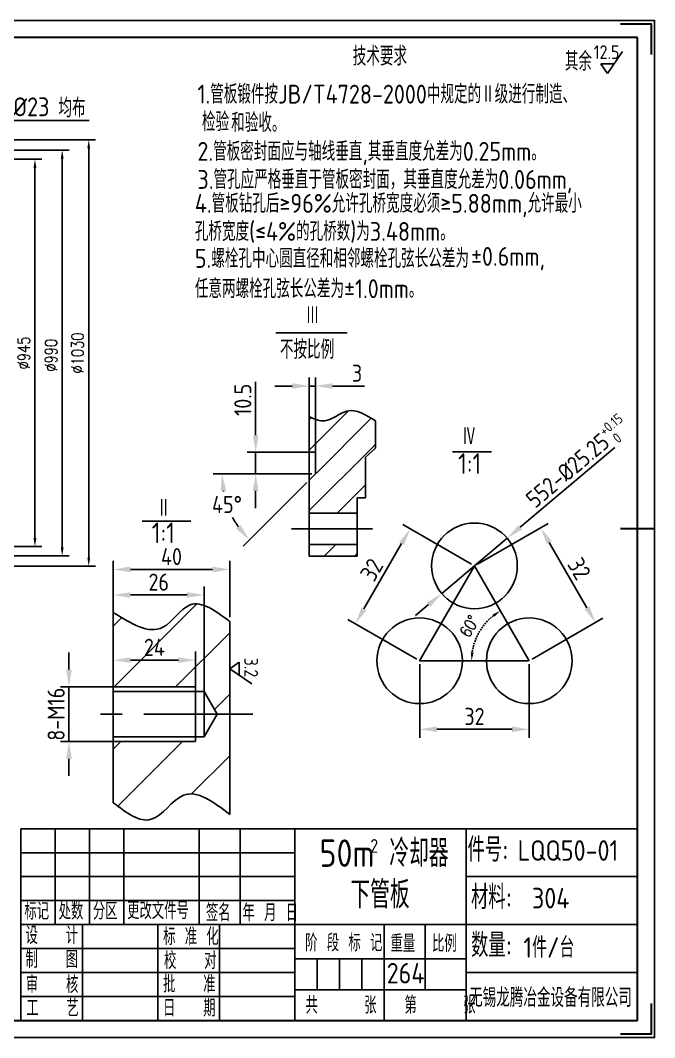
# Paper-space layout '布局1' of a CAD drawing. Extents: x 1187 to 4862, y -125 to 1349.
# Drawn here: x 4676.9 to 4862.1, y 172 to 469 of the extents above; entities that cross this region are included whole.
import ezdxf

# ---------------------------------------------------------------- set-up
doc = ezdxf.new("R2010")
doc.units = 0
doc.header["$MEASUREMENT"] = 0
doc.linetypes.add('CENTER', pattern=[50.8, 31.75, -6.35, 6.35, -6.35])
doc.linetypes.add('DASHED', pattern=[0.75, 0.5, -0.25])
doc.layers.get('DEFPOINTS').update_dxf_attribs({"linetype": 'CONTINUOUS'})
for name, color, linetype in [('一般注释', 5, 'CONTINUOUS'), ('中心线', 1, 'CENTER'), ('可见轮廓线', 7, 'CONTINUOUS'), ('图框_外框线', 7, 'CONTINUOUS'), ('图框_标题栏文字', 6, 'CONTINUOUS'), ('填充剖面线', 3, 'CONTINUOUS'), ('尺寸标注', 5, 'CONTINUOUS'), ('细实线', 2, 'CONTINUOUS'), ('轮廓虚线层', 7, 'DASHED')]:
    doc.layers.add(name, color=color, linetype=linetype)
doc.layers.add('图框_内框线', color=5, linetype='CONTINUOUS', lineweight=30)
doc.layers.add('图框_角线', color=5, linetype='CONTINUOUS', lineweight=30)
doc.styles.add('GK', font='gbenor.shx', dxfattribs={"height": 10})
doc.styles.add('TH_GBDIM', font='romans.shx', dxfattribs={"width": 0.8, "bigfont": 'gbcbig.shx'})
doc.styles.add('工程字', font='gbenor.shx', dxfattribs={"bigfont": 'gbcbig.shx'})
doc.styles.add('总图名称', font='gbenor.shx', dxfattribs={"height": 8, "bigfont": 'gbcbig.shx'})
doc.dimstyles.new('GB-5', dxfattribs={"dimtxt": 5, "dimasz": 5, "dimexe": 2.5, "dimexo": 1, "dimgap": 1.25, "dimtad": 1, "dimdsep": 46, "dimtxsty": '工程字', "dimcen": 5, "dimadec": 0, "dimazin": 0, "dimtfac": 0.7, "dimtix": 1, "dimtmove": 0, "dimatfit": 3, "dimfxl": 0, "dimtzin": 0, "dimarcsym": 0})
doc.dimstyles.new('GB-5$2', dxfattribs={"dimtxt": 5, "dimasz": 5, "dimexe": 2.5, "dimexo": 1, "dimgap": 1.25, "dimtad": 1, "dimtih": 1, "dimtoh": 1, "dimdsep": 46, "dimtxsty": '工程字', "dimcen": 5, "dimazin": 0, "dimtfac": 0.7, "dimtix": 1, "dimtmove": 0, "dimatfit": 3, "dimfxl": 0, "dimtzin": 0, "dimarcsym": 0})
doc.dimstyles.new('TH_GBDIM', dxfattribs={"dimtxt": 3.5, "dimasz": 2.5, "dimexe": 2, "dimexo": 0, "dimgap": 1.5, "dimtad": 1, "dimdec": 1, "dimzin": 0, "dimdsep": 46, "dimtxsty": 'TH_GBDIM', "dimcen": 2.5, "dimclrd": 130, "dimclre": 130, "dimclrt": 3, "dimadec": 0, "dimazin": 0, "dimtfac": 0.714286, "dimtdec": 1, "dimtmove": 0, "dimatfit": 3, "dimfxl": 0, "dimtolj": 1, "dimtzin": 0, "dimlwd": -1, "dimlwe": -1, "dimarcsym": 0})

# ---------------------------------------------------------------- blocks, each defined once
blk = doc.blocks.new('*D108')
at = {"layer": 'DEFPOINTS', "color": 0}
for p in [(4728.05, 282.23), (4704.05, 262.71), (4728.05, 262.71)]:
    blk.add_point(p, dxfattribs=at)
at = {"layer": '尺寸标注', "color": 0, "lineweight": -2}
for p, q in [((4704.05, 263.71), (4704.05, 284.73)), ((4709.05, 282.23), (4723.05, 282.23)), ((4728.05, 263.71), (4728.05, 284.73))]:
    blk.add_line(p, q, dxfattribs=at)
at = {"layer": '尺寸标注', "color": 0}
for points in [[(4709.05, 283.06), (4709.05, 281.4), (4704.05, 282.23)], [(4723.05, 283.06), (4723.05, 281.4), (4728.05, 282.23)]]:
    blk.add_solid(points, dxfattribs=at)
at = {"layer": '尺寸标注', "color": 0, "insert": (4716.05, 285.98), "char_height": 5, "attachment_point": 5, "style": '工程字'}
blk.add_mtext('24', dxfattribs=at)
blk = doc.blocks.new('*D107')
at = {"layer": 'DEFPOINTS', "color": 0}
for p in [(4730.6, 301.26), (4704.05, 270.52), (4730.6, 259.81)]:
    blk.add_point(p, dxfattribs=at)
at = {"layer": '尺寸标注', "color": 0, "lineweight": -2}
for p, q in [((4704.05, 271.52), (4704.05, 303.76)), ((4730.6, 260.81), (4730.6, 303.76)), ((4709.05, 301.26), (4725.6, 301.26))]:
    blk.add_line(p, q, dxfattribs=at)
at = {"layer": '尺寸标注', "color": 0}
for points in [[(4709.05, 302.1), (4709.05, 300.43), (4704.05, 301.26)], [(4725.6, 302.1), (4725.6, 300.43), (4730.6, 301.26)]]:
    blk.add_solid(points, dxfattribs=at)
at = {"layer": '尺寸标注', "color": 0, "insert": (4717.32, 305.01), "char_height": 5, "attachment_point": 5, "style": '工程字'}
blk.add_mtext('26', dxfattribs=at)
blk = doc.blocks.new('*D106')
at = {"layer": 'DEFPOINTS', "color": 0}
for p in [(4708.28, 274.46), (4691.12, 258.46), (4708.28, 258.46)]:
    blk.add_point(p, dxfattribs=at)
at = {"layer": '尺寸标注', "color": 0, "lineweight": -2}
for p, q in [((4691.12, 279.46), (4691.12, 284.46)), ((4707.28, 274.46), (4688.62, 274.46)), ((4691.12, 274.46), (4691.12, 258.46)), ((4707.28, 258.46), (4688.62, 258.46)), ((4691.12, 253.46), (4691.12, 248.46))]:
    blk.add_line(p, q, dxfattribs=at)
at = {"layer": '尺寸标注', "color": 0}
for points in [[(4690.28, 279.46), (4691.95, 279.46), (4691.12, 274.46)], [(4690.28, 253.46), (4691.95, 253.46), (4691.12, 258.46)]]:
    blk.add_solid(points, dxfattribs=at)
at = {"layer": '尺寸标注', "color": 0, "insert": (4687.37, 266.46), "char_height": 5, "attachment_point": 5, "rotation": 90, "style": '工程字'}
blk.add_mtext('8-M16', dxfattribs=at)
blk = doc.blocks.new('*D105')
at = {"layer": 'DEFPOINTS', "color": 0}
for p in [(4738.05, 308.71), (4704.05, 293.77), (4738.05, 293.77)]:
    blk.add_point(p, dxfattribs=at)
at = {"layer": '尺寸标注', "color": 0, "lineweight": -2}
for p, q in [((4704.05, 294.77), (4704.05, 311.21)), ((4738.05, 294.77), (4738.05, 311.21)), ((4709.05, 308.71), (4733.05, 308.71))]:
    blk.add_line(p, q, dxfattribs=at)
at = {"layer": '尺寸标注', "color": 0}
for points in [[(4709.05, 309.54), (4709.05, 307.88), (4704.05, 308.71)], [(4733.05, 309.54), (4733.05, 307.88), (4738.05, 308.71)]]:
    blk.add_solid(points, dxfattribs=at)
at = {"layer": '尺寸标注', "color": 0, "insert": (4721.05, 312.46), "char_height": 5, "attachment_point": 5, "style": '工程字'}
blk.add_mtext('40', dxfattribs=at)
blk = doc.blocks.new('*D176')
at = {"layer": 'DEFPOINTS', "color": 0}
for p in [(4656.55, 434.16), (4696.89, 434.16), (4656.55, 309.66)]:
    blk.add_point(p, dxfattribs=at)
at = {"layer": '尺寸标注', "color": 5}
for p, q in [((4656.55, 434.16), (4698.89, 434.16)), ((4696.89, 312.16), (4696.89, 431.66)), ((4656.55, 309.66), (4698.89, 309.66))]:
    blk.add_line(p, q, dxfattribs=at)
for points in [[(4696.47, 431.66), (4697.31, 431.66), (4696.89, 434.16)], [(4696.47, 312.16), (4697.31, 312.16), (4696.89, 309.66)]]:
    blk.add_solid(points, dxfattribs=at)
at = {"layer": '尺寸标注', "color": 5, "insert": (4693.64, 371.91), "char_height": 3.5, "attachment_point": 5, "rotation": 90, "style": 'TH_GBDIM'}
blk.add_mtext('\\A1;%%C1030', dxfattribs=at)
blk = doc.blocks.new('*D175')
at = {"layer": 'DEFPOINTS', "color": 0}
for p in [(4656.55, 431.16), (4689.13, 431.16), (4656.55, 312.66)]:
    blk.add_point(p, dxfattribs=at)
at = {"layer": '尺寸标注', "color": 5}
for p, q in [((4656.55, 431.16), (4691.13, 431.16)), ((4689.13, 315.16), (4689.13, 428.66)), ((4656.55, 312.66), (4691.13, 312.66))]:
    blk.add_line(p, q, dxfattribs=at)
for points in [[(4688.72, 428.66), (4689.55, 428.66), (4689.13, 431.16)], [(4688.72, 315.16), (4689.55, 315.16), (4689.13, 312.66)]]:
    blk.add_solid(points, dxfattribs=at)
at = {"layer": '尺寸标注', "color": 5, "insert": (4685.88, 371.23), "char_height": 3.5, "attachment_point": 5, "rotation": 90, "style": 'TH_GBDIM'}
blk.add_mtext('\\A1;%%C990', dxfattribs=at)
blk = doc.blocks.new('*D174')
at = {"layer": 'DEFPOINTS', "color": 0}
for p in [(4657.86, 428.46), (4681.18, 428.46), (4657.86, 315.37)]:
    blk.add_point(p, dxfattribs=at)
at = {"layer": '尺寸标注', "color": 5}
for p, q in [((4657.86, 428.46), (4683.18, 428.46)), ((4681.18, 317.87), (4681.18, 425.96)), ((4657.86, 315.37), (4683.18, 315.37))]:
    blk.add_line(p, q, dxfattribs=at)
for points in [[(4680.76, 425.96), (4681.6, 425.96), (4681.18, 428.46)], [(4680.76, 317.87), (4681.6, 317.87), (4681.18, 315.37)]]:
    blk.add_solid(points, dxfattribs=at)
at = {"layer": '尺寸标注', "color": 5, "insert": (4677.93, 371.91), "char_height": 3.5, "attachment_point": 5, "rotation": 90, "style": 'TH_GBDIM'}
blk.add_mtext('\\A1;%%C945', dxfattribs=at)
blk = doc.blocks.new('*D193')
at = {"layer": 'DEFPOINTS', "color": 0}
for p in [(4819.05, 317.82), (4799.94, 301.7)]:
    blk.add_point(p, dxfattribs=at)
at = {"layer": '尺寸标注', "color": 0, "lineweight": -2}
for p, q in [((4850.48, 344.34), (4822.87, 321.04)), ((4799.94, 301.7), (4819.05, 317.82)), ((4796.12, 298.47), (4792.3, 295.25))]:
    blk.add_line(p, q, dxfattribs=at)
at = {"layer": '尺寸标注', "color": 0}
for points in [[(4822.34, 321.68), (4823.41, 320.41), (4819.05, 317.82)], [(4795.59, 299.11), (4796.66, 297.84), (4799.94, 301.7)]]:
    blk.add_solid(points, dxfattribs=at)
at = {"layer": '尺寸标注', "color": 0, "insert": (4836.69, 337.61), "char_height": 5, "attachment_point": 5, "rotation": 40.1574, "style": '工程字'}
blk.add_mtext('552-%%C25.25', dxfattribs=at)
blk = doc.blocks.new('*D192')
at = {"layer": 'DEFPOINTS', "color": 0}
for p in [(4828.83, 320.92), (4809.5, 309.76), (4825.5, 282.04)]:
    blk.add_point(p, dxfattribs=at)
at = {"layer": '尺寸标注', "color": 0, "lineweight": -2}
for p, q in [((4810.36, 310.26), (4831, 322.17)), ((4842.33, 297.54), (4831.33, 316.59)), ((4826.36, 282.54), (4847, 294.46))]:
    blk.add_line(p, q, dxfattribs=at)
at = {"layer": '尺寸标注', "color": 0}
for points in [[(4832.05, 317.01), (4830.61, 316.17), (4828.83, 320.92)], [(4843.05, 297.95), (4841.61, 297.12), (4844.83, 293.21)]]:
    blk.add_solid(points, dxfattribs=at)
at = {"layer": '尺寸标注', "color": 0, "insert": (4840.08, 308.94), "char_height": 5, "attachment_point": 5, "rotation": 300, "style": '工程字'}
blk.add_mtext('32', dxfattribs=at)
blk = doc.blocks.new('*D191')
at = {"layer": 'DEFPOINTS', "color": 0}
for p in [(4790.74, 320.59), (4809.5, 309.76), (4793.5, 282.04)]:
    blk.add_point(p, dxfattribs=at)
at = {"layer": '尺寸标注', "color": 0, "lineweight": -2}
for p, q in [((4808.63, 310.26), (4788.57, 321.84)), ((4777.24, 297.21), (4788.24, 316.26)), ((4792.63, 282.54), (4772.57, 294.13))]:
    blk.add_line(p, q, dxfattribs=at)
at = {"layer": '尺寸标注', "color": 0}
for points in [[(4787.51, 316.68), (4788.96, 315.84), (4790.74, 320.59)], [(4776.51, 297.62), (4777.96, 296.79), (4774.74, 292.88)]]:
    blk.add_solid(points, dxfattribs=at)
at = {"layer": '尺寸标注', "color": 0, "insert": (4779.49, 308.61), "char_height": 5, "attachment_point": 5, "rotation": 60, "style": '工程字'}
blk.add_mtext('32', dxfattribs=at)
blk = doc.blocks.new('*D190')
at = {"layer": 'DEFPOINTS', "color": 0}
for p in [(4793.5, 282.04), (4825.5, 282.04), (4793.5, 262.05)]:
    blk.add_point(p, dxfattribs=at)
at = {"layer": '尺寸标注', "color": 0, "lineweight": -2}
for p, q in [((4793.5, 281.04), (4793.5, 259.55)), ((4825.5, 281.04), (4825.5, 259.55)), ((4820.5, 262.05), (4798.5, 262.05))]:
    blk.add_line(p, q, dxfattribs=at)
at = {"layer": '尺寸标注', "color": 0}
for points in [[(4798.5, 262.89), (4798.5, 261.22), (4793.5, 262.05)], [(4820.5, 262.89), (4820.5, 261.22), (4825.5, 262.05)]]:
    blk.add_solid(points, dxfattribs=at)
at = {"layer": '尺寸标注', "color": 0, "insert": (4809.5, 265.8), "char_height": 5, "attachment_point": 5, "style": '工程字'}
blk.add_mtext('32', dxfattribs=at)
blk = doc.blocks.new('*D189')
at = {"layer": 'DEFPOINTS', "color": 0}
for p in [(4763.05, 362.27), (4761.25, 339.51), (4763.05, 339.51)]:
    blk.add_point(p, dxfattribs=at)
at = {"layer": '尺寸标注', "color": 0, "lineweight": -2}
for p, q in [((4761.25, 340.51), (4761.25, 364.77)), ((4763.05, 340.51), (4763.05, 364.77)), ((4756.25, 362.27), (4751.25, 362.27)), ((4761.25, 362.27), (4763.05, 362.27)), ((4768.05, 362.27), (4777.39, 362.27))]:
    blk.add_line(p, q, dxfattribs=at)
at = {"layer": '尺寸标注', "color": 0}
for points in [[(4756.25, 363.1), (4756.25, 361.43), (4761.25, 362.27)], [(4768.05, 363.1), (4768.05, 361.43), (4763.05, 362.27)]]:
    blk.add_solid(points, dxfattribs=at)
at = {"layer": '尺寸标注', "color": 0, "insert": (4775.22, 366.02), "char_height": 5, "attachment_point": 5, "style": '工程字'}
blk.add_mtext('3', dxfattribs=at)
blk = doc.blocks.new('*D188')
at = {"layer": 'DEFPOINTS', "color": 0}
for p in [(4756.75, 336.62), (4762.05, 336.62), (4763.05, 336.62), (4761.25, 334.82), (4739.41, 322.98)]:
    blk.add_point(p, dxfattribs=at)
at = {"layer": '尺寸标注', "color": 0, "lineweight": -2}
for p, q in [((4755.75, 336.62), (4733.26, 336.62)), ((4760.54, 334.12), (4741.98, 315.56))]:
    blk.add_line(p, q, dxfattribs=at)
for start, end in [(190.5128, 190.9599), (207.7077, 214.4872)]:
    blk.add_arc((4763.05, 336.62), 27.29, start, end, dxfattribs=at)
at = {"layer": '尺寸标注', "color": 0}
for points in [[(4735.39, 331.57), (4737.05, 331.72), (4735.76, 336.62)], [(4741.19, 321.71), (4739.91, 320.64), (4743.75, 317.33)]]:
    blk.add_solid(points, dxfattribs=at)
at = {"layer": '尺寸标注', "color": 0, "insert": (4737.26, 327.69), "char_height": 5, "attachment_point": 5, "style": '工程字'}
blk.add_mtext('45%%D', dxfattribs=at)
blk = doc.blocks.new('*D187')
at = {"layer": 'DEFPOINTS', "color": 0}
for p in [(4763.05, 342.92), (4745.62, 336.62), (4763.05, 336.62)]:
    blk.add_point(p, dxfattribs=at)
at = {"layer": '尺寸标注', "color": 0, "lineweight": -2}
for p, q in [((4745.62, 347.92), (4745.62, 363.51)), ((4762.05, 342.92), (4743.12, 342.92)), ((4745.62, 336.62), (4745.62, 342.92)), ((4762.05, 336.62), (4743.12, 336.62)), ((4745.62, 331.62), (4745.62, 326.62))]:
    blk.add_line(p, q, dxfattribs=at)
at = {"layer": '尺寸标注', "color": 0}
for points in [[(4744.79, 347.92), (4746.45, 347.92), (4745.62, 342.92)], [(4744.79, 331.62), (4746.45, 331.62), (4745.62, 336.62)]]:
    blk.add_solid(points, dxfattribs=at)
at = {"layer": '尺寸标注', "color": 0, "insert": (4741.87, 358.22), "char_height": 5, "attachment_point": 5, "rotation": 90, "style": '工程字'}
blk.add_mtext('10.5', dxfattribs=at)
blk = doc.blocks.new('*D196')
at = {"layer": 'DEFPOINTS', "color": 0}
for p in [(4809.5, 309.76), (4812.59, 292.87), (4793.5, 282.04), (4825.5, 282.04), (4825.5, 282.04)]:
    blk.add_point(p, dxfattribs=at)
at = {"layer": '轮廓虚线层', "color": 5}
blk.add_arc((4825.5, 282.04), 16.85, 128.5096, 171.4904, dxfattribs=at)
for points in [[(4814.77, 295.57), (4815.24, 294.88), (4817.07, 296.64)], [(4809.25, 284.51), (4808.42, 284.57), (4808.65, 282.04)]]:
    blk.add_solid(points, dxfattribs=at)
at = {"layer": '轮廓虚线层', "color": 5, "insert": (4808.01, 292.14), "char_height": 3.5, "attachment_point": 5, "rotation": 60, "style": 'TH_GBDIM'}
blk.add_mtext('\\A1;60°', dxfattribs=at)

psp = doc.layouts.new('布局1')

# ---------------------------------------------------------------- hatches: boundary and pattern name
at = {"layer": '填充剖面线'}
h = psp.add_hatch(dxfattribs=at)
h.set_pattern_fill('ANSI31', color=256, scale=4, angle=180, style=0)
h.set_pattern_definition([(225, (5846.519, 662.334), (8.98026, -8.98026), [])])
edge = h.paths.add_edge_path()
edge.add_spline(control_points=[(4704.053, 240.603), (4707.893, 237.682), (4715.47, 231.917), (4724.826, 247.31), (4733.337, 240.818), (4738.053, 237.22)], knot_values=[0, 0, 0, 0, 12.0729834, 23.822206, 38.4265381, 38.4265381, 38.4265381, 38.4265381], degree=3, periodic=0)
edge.add_line((4738.053, 237.22), (4738.053, 266.456))
edge.add_line((4738.053, 266.456), (4734.378, 266.456))
edge.add_line((4734.378, 266.456), (4730.597, 259.805))
edge.add_line((4730.597, 259.805), (4728.053, 259.805))
edge.add_line((4728.053, 259.805), (4728.053, 258.456))
edge.add_line((4728.053, 258.456), (4704.053, 258.456))
edge.add_line((4704.053, 258.456), (4704.053, 240.603))
edge = h.paths.add_edge_path()
edge.add_line((4728.053, 274.456), (4728.053, 273.107))
edge.add_line((4728.053, 273.107), (4730.597, 273.107))
edge.add_line((4730.597, 273.107), (4734.378, 266.456))
edge.add_line((4734.378, 266.456), (4738.053, 266.456))
edge.add_line((4738.053, 266.456), (4738.053, 293.52))
edge.add_spline(control_points=[(4738.053, 293.52), (4733.972, 296.58), (4726.538, 302.155), (4717.887, 287.453), (4709.209, 292.926), (4704.053, 296.178)], knot_values=[0, 0, 0, 0, 12.5396623, 22.8471104, 37.9365396, 37.9365396, 37.9365396, 37.9365396], degree=3, periodic=0)
edge.add_line((4704.053, 296.178), (4704.053, 274.456))
edge.add_line((4704.053, 274.456), (4728.053, 274.456))

# ---------------------------------------------------------------- linework, layer by layer
at = {"layer": '一般注释'}
for p, q in [((4852.733, 459.976), (4848.293, 453.497)), ((4846.382, 456.286), (4850.205, 456.286)), ((4846.382, 456.286), (4848.293, 453.497)), ((4751.556, 377.805), (4772.322, 377.805)), ((4803.067, 343.041), (4814.463, 343.041)), ((4712.511, 322.831), (4726.731, 322.831)), ((4740.842, 281.649), (4738.053, 279.738)), ((4744.532, 275.298), (4738.053, 279.738)), ((4740.842, 281.649), (4740.842, 277.826))]:
    psp.add_line(p, q, dxfattribs=at)
at = {"layer": '中心线'}
for p, q in [((4779.698, 320.595), (4756.106, 320.595)), ((4793.498, 282.045), (4809.498, 309.758)), ((4825.498, 282.045), (4809.498, 309.758)), ((4793.498, 282.045), (4825.498, 282.045)), ((4744.76, 266.456), (4697.578, 266.456))]:
    psp.add_line(p, q, dxfattribs=at)
at = {"layer": '可见轮廓线'}
for p, q in [((4761.247, 312.595), (4761.247, 353.281)), ((4780.613, 344.155), (4780.613, 352.092)), ((4763.047, 342.925), (4761.247, 342.925)), ((4763.047, 336.625), (4763.047, 342.925)), ((4777.647, 341.545), (4780.613, 344.155)), ((4777.647, 329.595), (4777.647, 341.545)), ((4763.047, 336.625), (4761.247, 334.825)), ((4775.247, 312.595), (4775.247, 329.595)), ((4777.647, 329.595), (4775.247, 329.595)), ((4777.647, 329.595), (4777.647, 329.595)), ((4775.247, 325.195), (4761.247, 325.195)), ((4775.247, 315.995), (4761.247, 315.995)), ((4775.247, 312.595), (4761.247, 312.595)), ((4704.053, 240.603), (4704.053, 296.178)), ((4738.053, 237.22), (4738.053, 293.52)), ((4728.053, 274.456), (4704.053, 274.456)), ((4728.053, 258.456), (4728.053, 274.456)), ((4730.597, 273.107), (4704.053, 273.107)), ((4730.597, 259.805), (4730.597, 273.107)), ((4730.597, 273.107), (4734.378, 266.456)), ((4730.597, 259.805), (4734.378, 266.456)), ((4730.597, 259.805), (4704.053, 259.805))]:
    psp.add_line(p, q, dxfattribs=at)
for centre in [(4809.498, 309.758), (4793.498, 282.045), (4825.498, 282.045)]:
    psp.add_circle(centre, 12.5, dxfattribs=at)
at = {"layer": '图框_内框线'}
for p, q in [((4857.102, 464.026), (4467.102, 464.026)), ((4857.102, 177.026), (4857.102, 464.026)), ((4467.102, 177.026), (4857.102, 177.026))]:
    psp.add_line(p, q, dxfattribs=at)
psp.add_lwpolyline([(4862.102, 320.526), (4852.102, 320.526)], dxfattribs=at)
at = {"layer": '图框_外框线'}
for p, q in [((4677.102, 233.026), (4677.102, 177.026)), ((4677.102, 233.026), (4857.102, 233.026)), ((4687.102, 233.026), (4687.102, 205.026)), ((4697.102, 205.026), (4697.102, 233.026)), ((4707.102, 233.026), (4707.102, 205.026)), ((4729.102, 205.026), (4729.102, 233.026)), ((4741.102, 233.026), (4741.102, 205.026)), ((4757.102, 233.026), (4757.102, 177.026)), ((4807.102, 233.026), (4807.102, 177.026)), ((4857.102, 177.026), (4857.102, 233.026)), ((4677.102, 226.026), (4757.102, 226.026)), ((4677.102, 219.026), (4757.102, 219.026)), ((4807.102, 219.026), (4857.102, 219.026)), ((4677.102, 212.026), (4757.102, 212.026)), ((4677.102, 205.026), (4807.102, 205.026)), ((4677.102, 205.026), (4857.102, 205.026)), ((4695.102, 177.026), (4695.102, 205.026)), ((4717.102, 177.026), (4717.102, 205.026)), ((4735.102, 177.026), (4735.102, 205.026)), ((4783.102, 205.026), (4783.102, 177.026)), ((4795.102, 205.026), (4795.102, 186.026)), ((4677.102, 198.026), (4757.102, 198.026)), ((4807.102, 195.026), (4757.102, 195.026)), ((4763.602, 195.026), (4763.602, 186.026)), ((4770.102, 195.026), (4770.102, 186.026)), ((4776.602, 195.026), (4776.602, 186.026)), ((4677.102, 191.026), (4757.102, 191.026)), ((4807.102, 191.026), (4857.102, 191.026)), ((4807.102, 186.026), (4757.102, 186.026)), ((4677.102, 184.026), (4757.102, 184.026)), ((4677.102, 177.026), (4857.102, 177.026))]:
    psp.add_line(p, q, dxfattribs=at)
psp.add_lwpolyline([(4442.102, 172.026), (4862.102, 172.026), (4862.102, 469.026), (4442.102, 469.026)], close=True, dxfattribs=at)
at = {"layer": '图框_角线', "flags": 128}
for points in [[(4852.102, 468.026), (4861.102, 468.026), (4861.102, 459.026)], [(4861.102, 182.026), (4861.102, 173.026), (4852.102, 173.026)]]:
    psp.add_lwpolyline(points, dxfattribs=at)
at = {"layer": '填充剖面线'}
for p, q in [((4761.247, 343.583), (4772.701, 355.037)), ((4761.247, 352.422), (4761.846, 353.021)), ((4763.345, 336.842), (4779.365, 352.862)), ((4779.497, 344.155), (4780.613, 345.271)), ((4761.247, 325.905), (4779.497, 344.155)), ((4769.375, 325.195), (4777.647, 333.466)), ((4765.614, 312.595), (4769.014, 315.995)), ((4774.453, 312.595), (4775.247, 313.389))]:
    psp.add_line(p, q, dxfattribs=at)
at = {"layer": '尺寸标注'}
psp.add_line((4762.047, 336.625), (4756.747, 336.625), dxfattribs=at)
at = {"layer": '细实线'}
for p, q in [((4728.053, 274.456), (4704.053, 274.456)), ((4728.053, 258.456), (4704.053, 258.456))]:
    psp.add_line(p, q, dxfattribs=at)
for points in [[(4780.613, 352.092), (4772.238, 354.945), (4765.815, 352.092), (4761.247, 353.281)], [(4738.053, 293.52), (4726.482, 298.353), (4718.502, 291.829), (4704.053, 296.178)], [(4704.053, 240.603), (4715.116, 235.77), (4724.547, 242.778), (4738.053, 237.22)]]:
    psp.add_spline(points, degree=3, dxfattribs=at)

# ---------------------------------------------------------------- texts
at = {"layer": '一般注释'}
for s, height, style, p in [('技术要求', 5.5, '工程字', (4773.966, 455.829)), ('其余', 5.5, '工程字', (4835.879, 454.342)), ('1.管板锻件按JB/T4728-2000中规定的Ⅱ级进行制造、', 5.5, '工程字', (4728.623, 444.729)), ('32-%%C23', 5.5, '工程字', (4665.161, 441.029)), ('均布', 5.5, '工程字', (4688.045, 440.725)), ('检验', 5.5, '工程字', (4729.943, 436.647)), ('和验收。', 5.5, '工程字', (4738.478, 436.404)), ('2.管板密封面应与轴线垂直,其垂直度允差为0.25mm。', 5.5, '工程字', (4728.623, 428.017)), ('3.管孔应严格垂直于管板密封面，其垂直度允差为0.06mm,', 5.5, '工程字', (4728.623, 419.818)), ('4.管板钻孔后≥96%允许孔桥宽度必须≥5.88mm,允许最小', 5.5, '工程字', (4727.863, 412.845)), ('孔桥宽度(≤4%的孔桥数)为3.48mm。', 5.5, '工程字', (4727.863, 404.647)), ('5.螺栓孔中心圆直径和相邻螺栓孔弦长公差为', 5.5, '工程字', (4727.863, 396.763)), ('%%P0.6mm,', 5.5, '工程字', (4808.5, 397.355)), ('任意两螺栓孔弦长公差为%%P1.0mm。', 5.5, '工程字', (4727.863, 387.934)), ('Ⅲ', 5.5, '工程字', (4760.231, 380.172)), ('不按比例', 5.5, '工程字', (4752.708, 370.188)), ('Ⅳ', 5.5, '工程字', (4805.885, 344.807)), ('Ⅱ', 5.5, '工程字', (4716.741, 323.915)), ('50m 冷却器', 8, '总图名称', (4764.261, 221.89)), ('2', 4, '工程字', (4779.072, 225.993)), ('LQQ50-01', 6, '工程字', (4822.1, 223.669)), ('下管板', 8, '总图名称', (4773.288, 209.782)), ('304', 6, '工程字', (4826.278, 209.764)), ('1件/台', 6, '工程字', (4823.778, 195.363)), ('264', 6, '工程字', (4783.885, 187.842))]:
    psp.add_text(s, height=height, dxfattribs=dict(at, style=style)).set_placement(p)
at = {"layer": '可见轮廓线', "style": '工程字'}
psp.add_text('无锡龙腾冶金设备有限公司', height=5.5, dxfattribs=at).set_placement((4807.936, 180.963))
at = {"layer": '图框_标题栏文字', "style": '工程字'}
for s, height, p in [('件号:', 7, (4807.464, 223.427)), ('材料:', 7, (4808.51, 209.537)), ('标记', 5, (4678.102, 206.465)), ('处数', 5, (4688.102, 206.465)), ('分区', 5, (4698.102, 206.465)), ('更改文件号', 5, (4708.102, 206.613)), ('签名', 5, (4731.102, 206.026)), ('年 月 日', 5, (4741.775, 206.026)), ('设   计', 5, (4678.437, 199.374)), ('标 准 化', 5, (4718.602, 199.026)), ('阶 段 标 记', 5, (4760.074, 197.226)), ('重量', 5, (4784.993, 197.026)), ('比例', 5, (4797.102, 197.026)), ('数量:', 7, (4808.51, 195.537)), ('制   图', 5, (4678.437, 192.374)), ('校   对', 5, (4718.867, 192.026)), ('审   核', 5, (4678.527, 185.009)), ('批   准', 5, (4718.572, 185.174)), ('共     张   第     张', 5, (4760.176, 179.026)), ('工   艺', 5, (4678.642, 178.174)), ('日   期', 5, (4718.572, 178.174))]:
    psp.add_text(s, height=height, dxfattribs=at).set_placement(p)
at = {"layer": '尺寸标注', "style": 'GK'}
for s, height, p in [('12.5', 4, (4844.31, 457.742)), ('1:1', 6, (4804.712, 336.622)), ('1:1', 6, (4715.286, 316.412))]:
    psp.add_text(s, height=height, dxfattribs=at).set_placement(p)
for s, height, rotation, p in [('+0.15', 3, 39.23924, (4847.423, 347.533)), ('0', 3, 39.23924, (4851.415, 345.391)), ('3.2', 4, 270, (4742.298, 282.959))]:
    psp.add_text(s, height=height, rotation=rotation, dxfattribs=at).set_placement(p)

# ---------------------------------------------------------------- dimensions: what is measured, and where the dimension line sits
at = {"layer": '尺寸标注'}
dim = psp.add_linear_dim(base=(4696.892, 434.165), p1=(4656.553, 309.665), p2=(4656.553, 434.165), angle=90, text='%%C1030', dimstyle='TH_GBDIM', override={"dimclrd": 5, "dimclre": 5, "dimclrt": 5}, dxfattribs=at)
dim.commit()
dim.dimension.update_dxf_attribs({"geometry": '*D176', "text_midpoint": (4693.642, 371.915)})
for base, p1, p2, text, picture, middle in [((4689.134, 431.165), (4656.553, 312.665), (4656.553, 431.165), '%%C990', '*D175', (4689.134, 371.226)), ((4681.179, 428.455), (4657.859, 315.374), (4657.859, 428.455), '%%C945', '*D174', (4681.179, 371.915))]:
    dim = psp.add_linear_dim(base=base, p1=p1, p2=p2, angle=90, text=text, dimstyle='TH_GBDIM', override={"dimclrd": 5, "dimclre": 5, "dimclrt": 5}, dxfattribs=at)
    dim.commit()
    dim.dimension.update_dxf_attribs({"geometry": picture, "text_midpoint": middle, "dimtype": 160})
for base, p1, p2, angle, text, picture, middle in [((4763.047, 362.266), (4761.247, 339.511), (4763.047, 339.511), 180, '3', '*D189', (4775.216, 362.266)), ((4745.622, 336.625), (4763.047, 342.925), (4763.047, 336.625), 270, '10.5', '*D187', (4745.622, 358.219)), ((4730.597, 301.264), (4704.053, 270.516), (4730.597, 259.805), 180, '26', '*D107', (4717.325, 301.264))]:
    dim = psp.add_linear_dim(base=base, p1=p1, p2=p2, angle=angle, text=text, dimstyle='GB-5', dxfattribs=at)
    dim.commit()
    dim.dimension.update_dxf_attribs({"geometry": picture, "text_midpoint": middle, "dimtype": 160})
dim = psp.add_diameter_dim_2p(p1=(4799.945, 301.696), p2=(4819.052, 317.819), text='552-%%C25.25', dimstyle='GB-5', dxfattribs=at)
dim.commit()
dim.dimension.update_dxf_attribs({"geometry": '*D193', "text_midpoint": (4839.112, 334.746), "dimtype": 163})
dim = psp.add_angular_dim_2l(base=(4739.414, 322.98), line1=((4763.047, 336.625), (4761.247, 334.825)), line2=((4762.047, 336.625), (4756.747, 336.625)), text='45%%D', dimstyle='GB-5$2', override={"dimdec": 2, "dimazin": 2}, dxfattribs=at)
dim.commit()
dim.dimension.update_dxf_attribs({"geometry": '*D188', "text_midpoint": (4737.263, 327.686), "dimtype": 162})
for p1, distance, picture, middle in [((4793.498, 282.045), 21.665, '*D191', (4779.488, 308.609)), ((4825.498, 282.045), -22.322, '*D192', (4840.078, 308.937))]:
    dim = psp.add_aligned_dim(p1=p1, p2=(4809.498, 309.758), distance=distance, dimstyle='GB-5', dxfattribs=at)
    dim.commit()
    dim.dimension.update_dxf_attribs({"geometry": picture, "text_midpoint": middle})
for base, p1, p2, angle, text, picture, middle in [((4738.053, 308.71), (4704.053, 293.772), (4738.053, 293.772), 180, '40', '*D105', (4721.053, 312.46)), ((4691.117, 258.456), (4708.275, 274.456), (4708.275, 258.456), 270, '8-M16', '*D106', (4687.367, 266.456))]:
    dim = psp.add_linear_dim(base=base, p1=p1, p2=p2, angle=angle, text=text, dimstyle='GB-5', dxfattribs=at)
    dim.commit()
    dim.dimension.update_dxf_attribs({"geometry": picture, "text_midpoint": middle})
dim = psp.add_linear_dim(base=(4728.053, 282.229), p1=(4704.053, 262.707), p2=(4728.053, 262.707), angle=180, dimstyle='GB-5', dxfattribs=at)
dim.commit()
dim.dimension.update_dxf_attribs({"geometry": '*D108', "text_midpoint": (4716.053, 285.979)})
dim = psp.add_linear_dim(base=(4793.498, 262.053), p1=(4825.498, 282.045), p2=(4793.498, 282.045), dimstyle='GB-5', dxfattribs=at)
dim.commit()
dim.dimension.update_dxf_attribs({"geometry": '*D190', "text_midpoint": (4809.498, 265.803)})
at = {"layer": '轮廓虚线层'}
dim = psp.add_angular_dim_2l(base=(4812.592, 292.875), line1=((4825.498, 282.045), (4809.498, 309.758)), line2=((4793.498, 282.045), (4825.498, 282.045)), dimstyle='TH_GBDIM', override={"dimclrd": 5, "dimclre": 5, "dimclrt": 5}, dxfattribs=at)
dim.commit()
dim.dimension.update_dxf_attribs({"geometry": '*D196', "text_midpoint": (4808.009, 292.142)})

# ---------------------------------------------------------------- leaders
at = {"layer": '尺寸标注'}
psp.add_leader([(4656.553, 431.165), (4665.147, 439.819), (4696.967, 439.819)], dimstyle='TH_GBDIM', override={"dimgap": 1.5, "dimtad": 0, "dimclrd": 5, "dimclre": 5, "dimclrt": 5}, dxfattribs=at)

doc.saveas('drawing.dxf')
